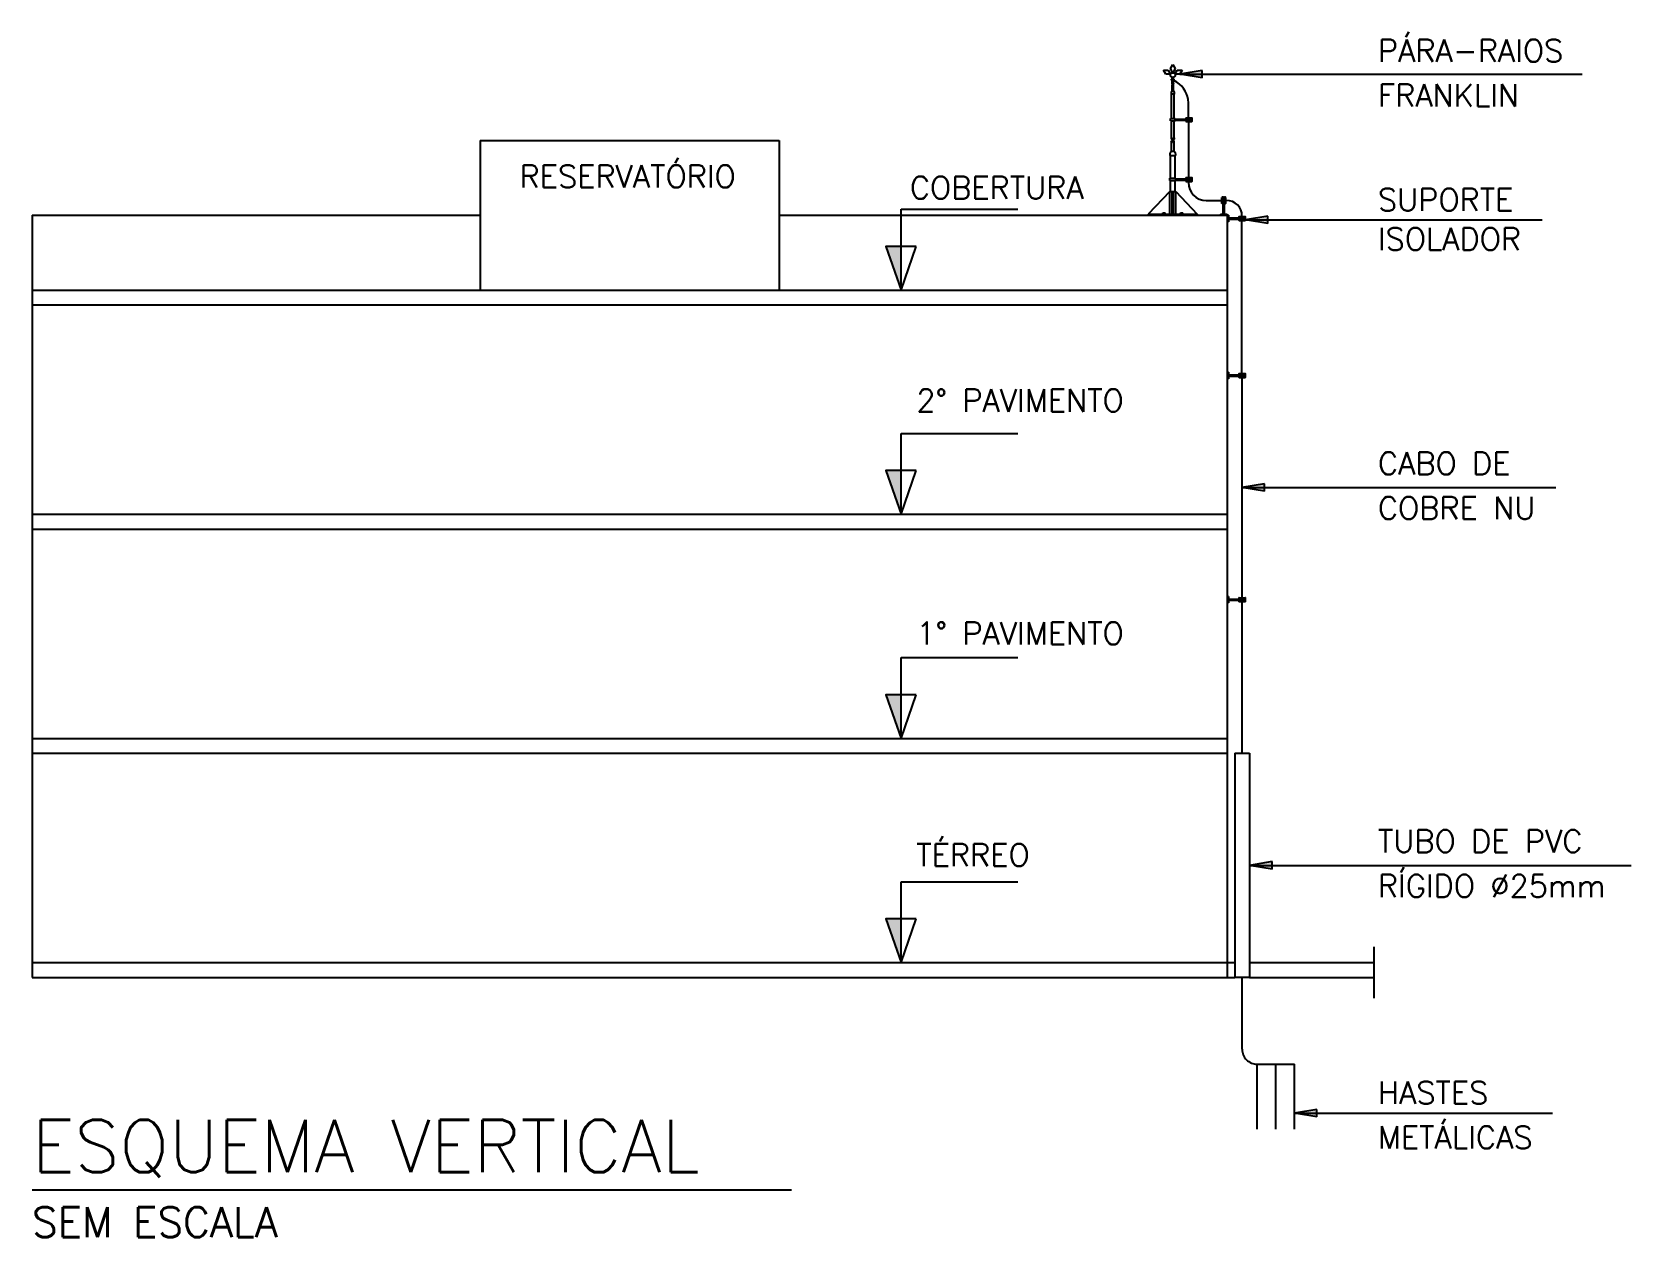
# Model space of a CAD drawing. Header units: millimetres. Extents: x -6490.6 to -6479.9, y -903.5 to -895.4.
import ezdxf
from ezdxf.enums import TextEntityAlignment as Align

# ---------------------------------------------------------------- set-up
doc = ezdxf.new("R2010")
doc.units = ezdxf.units.MM
for name, color, linetype in [('100-Chamadas', 1, 'Continuous'), ('100-txt_r60', 1, 'Continuous'), ('ATE_TXT_R140', 5, 'Continuous'), ('ATE_TXT_R80', 2, 'Continuous'), ('AUX_01', 1, 'Continuous'), ('AUX_02', 2, 'Continuous'), ('AUX_03', 3, 'Continuous'), ('Ltype_interrupção', 1, 'INTERRUP'), ('Ltype_para-raio', 4, 'PRAIO'), ('PARA_RAIO_SIMB_DIVERSOS', 7, 'Continuous')]:
    doc.layers.add(name, color=color, linetype=linetype)
doc.styles.add('r140', font='romans.shx')
doc.styles.add('R60', font='romans.shx')
doc.styles.add('r80', font='romans.shx')
doc.linetypes.add('INTERRUP', pattern='A,0.6,-0.04,[1,INTERRUP.shx,S=0.1,R=0,X=0,Y=0],-0.04', length=0.68)
doc.linetypes.add('PRAIO', pattern='A,0.5,-0.15,["/",Standard,S=0.15,R=0,X=-0.1,Y=-0.075],-0.05', length=0.7)

# ---------------------------------------------------------------- blocks, each defined once
blk = doc.blocks.new('apo_closed')
blk.add_hatch(color=256).paths.add_polyline_path([(0.15, -0.025), (0.15, 0.025), (0, 0)])
for p, q in [((0.15, 0.025), (0, 0)), ((0.15, -0.025), (0, 0)), ((0.15, -0.025), (0.15, 0.025))]:
    blk.add_line(p, q)

msp = doc.modelspace()

# ---------------------------------------------------------------- linework, layer by layer
at = {"layer": '100-Chamadas'}
for p, q in [((-6482.875, -895.707), (-6480.181, -895.707)), ((-6482.435, -896.682), (-6480.448, -896.682)), ((-6482.458, -898.473), (-6480.357, -898.473)), ((-6482.407, -901.001), (-6479.854, -901.001)), ((-6482.107, -902.659), (-6480.38, -902.659))]:
    msp.add_line(p, q, dxfattribs=at)
at = {"layer": 'AUX_01'}
for p, q in [((-6482.937, -895.669), (-6482.921, -895.641)), ((-6482.921, -895.641), (-6482.905, -895.669)), ((-6482.968, -895.707), (-6482.984, -895.679)), ((-6482.984, -895.679), (-6482.952, -895.679)), ((-6482.936, -895.707), (-6482.968, -895.707)), ((-6482.952, -895.679), (-6482.936, -895.707)), ((-6482.921, -895.697), (-6482.937, -895.669)), ((-6482.931, -895.739), (-6482.911, -895.739)), ((-6482.931, -895.747), (-6482.931, -895.739)), ((-6482.931, -895.747), (-6482.911, -895.747)), ((-6482.926, -895.739), (-6482.926, -895.728)), ((-6482.926, -895.771), (-6482.926, -895.747)), ((-6482.905, -895.669), (-6482.921, -895.697)), ((-6482.916, -895.739), (-6482.916, -895.728)), ((-6482.916, -895.771), (-6482.916, -895.747)), ((-6482.911, -895.747), (-6482.911, -895.739)), ((-6482.907, -895.707), (-6482.891, -895.679)), ((-6482.875, -895.707), (-6482.907, -895.707)), ((-6482.891, -895.679), (-6482.859, -895.679)), ((-6482.859, -895.679), (-6482.875, -895.707)), ((-6482.931, -895.839), (-6482.911, -895.839)), ((-6482.931, -896.003), (-6482.931, -895.839)), ((-6482.926, -895.819), (-6482.926, -895.783)), ((-6482.926, -895.819), (-6482.916, -895.819)), ((-6482.916, -895.819), (-6482.916, -895.783)), ((-6482.911, -896.003), (-6482.911, -895.839)), ((-6482.937, -896.019), (-6482.937, -896.003)), ((-6482.937, -896.003), (-6482.905, -896.003)), ((-6482.937, -896.019), (-6482.905, -896.019)), ((-6482.931, -896.139), (-6482.931, -896.019)), ((-6482.911, -896.139), (-6482.911, -896.019)), ((-6482.905, -896.019), (-6482.905, -896.003)), ((-6482.905, -896.007), (-6482.793, -896.007)), ((-6482.905, -896.015), (-6482.793, -896.015)), ((-6482.833, -895.999), (-6482.793, -895.999)), ((-6482.833, -896.007), (-6482.793, -896.007)), ((-6482.833, -896.016), (-6482.793, -896.016)), ((-6482.833, -896.024), (-6482.793, -896.024)), ((-6482.931, -896.223), (-6482.931, -896.159)), ((-6482.911, -896.223), (-6482.911, -896.159)), ((-6482.941, -896.251), (-6482.901, -896.251)), ((-6482.937, -896.403), (-6482.937, -896.251)), ((-6482.931, -896.223), (-6482.911, -896.223)), ((-6482.905, -896.403), (-6482.905, -896.251)), ((-6482.941, -896.491), (-6483.085, -896.643)), ((-6482.941, -896.419), (-6482.941, -896.403)), ((-6482.941, -896.403), (-6482.901, -896.403)), ((-6482.941, -896.419), (-6482.901, -896.419)), ((-6482.941, -896.643), (-6482.941, -896.491)), ((-6482.941, -896.491), (-6482.901, -896.491)), ((-6482.937, -896.491), (-6482.937, -896.419)), ((-6482.925, -896.643), (-6482.925, -896.491)), ((-6482.917, -896.643), (-6482.917, -896.491)), ((-6482.905, -896.491), (-6482.905, -896.419)), ((-6482.901, -896.419), (-6482.901, -896.403)), ((-6482.901, -896.407), (-6482.793, -896.407)), ((-6482.901, -896.415), (-6482.793, -896.415)), ((-6482.901, -896.643), (-6482.901, -896.491)), ((-6482.901, -896.491), (-6482.757, -896.643)), ((-6482.833, -896.398), (-6482.793, -896.398)), ((-6482.833, -896.406), (-6482.793, -896.406)), ((-6482.833, -896.416), (-6482.793, -896.416)), ((-6482.833, -896.424), (-6482.793, -896.424)), ((-6482.592, -896.571), (-6482.592, -896.531)), ((-6482.584, -896.571), (-6482.584, -896.531)), ((-6482.583, -896.643), (-6482.583, -896.531)), ((-6482.575, -896.571), (-6482.575, -896.531)), ((-6482.575, -896.643), (-6482.575, -896.531)), ((-6482.567, -896.571), (-6482.567, -896.531)), ((-6482.562, -896.551), (-6482.567, -896.551)), ((-6483.085, -896.643), (-6482.757, -896.643)), ((-6483.085, -896.643), (-6483.085, -896.651)), ((-6482.989, -896.643), (-6482.989, -896.635)), ((-6482.989, -896.635), (-6482.973, -896.635)), ((-6482.973, -896.643), (-6482.973, -896.635)), ((-6482.869, -896.643), (-6482.869, -896.635)), ((-6482.869, -896.635), (-6482.853, -896.635)), ((-6482.853, -896.643), (-6482.853, -896.635)), ((-6482.757, -896.643), (-6482.757, -896.651)), ((-6482.601, -896.643), (-6482.557, -896.643)), ((-6482.601, -896.643), (-6482.601, -896.651)), ((-6482.557, -896.643), (-6482.557, -896.651)), ((-6482.549, -896.651), (-6482.557, -896.651)), ((-6482.549, -896.695), (-6482.557, -896.695)), ((-6482.549, -896.651), (-6482.549, -896.695)), ((-6482.549, -896.669), (-6482.437, -896.669)), ((-6482.549, -896.677), (-6482.437, -896.677)), ((-6482.477, -896.66), (-6482.437, -896.66)), ((-6482.477, -896.668), (-6482.437, -896.668)), ((-6482.477, -896.678), (-6482.437, -896.678)), ((-6482.477, -896.686), (-6482.437, -896.686)), ((-6482.458, -896.655), (-6482.458, -896.66)), ((-6482.549, -897.701), (-6482.557, -897.701)), ((-6482.549, -897.745), (-6482.557, -897.745)), ((-6482.549, -897.701), (-6482.549, -897.745)), ((-6482.549, -897.719), (-6482.437, -897.719)), ((-6482.549, -897.727), (-6482.437, -897.727)), ((-6482.477, -897.71), (-6482.437, -897.71)), ((-6482.477, -897.718), (-6482.437, -897.718)), ((-6482.477, -897.728), (-6482.437, -897.728)), ((-6482.477, -897.736), (-6482.437, -897.736)), ((-6482.458, -897.705), (-6482.458, -897.71)), ((-6482.549, -899.201), (-6482.557, -899.201)), ((-6482.549, -899.245), (-6482.557, -899.245)), ((-6482.549, -899.201), (-6482.549, -899.245)), ((-6482.549, -899.219), (-6482.437, -899.219)), ((-6482.549, -899.227), (-6482.437, -899.227)), ((-6482.477, -899.21), (-6482.437, -899.21)), ((-6482.477, -899.218), (-6482.437, -899.218)), ((-6482.477, -899.228), (-6482.437, -899.228)), ((-6482.477, -899.236), (-6482.437, -899.236))]:
    msp.add_line(p, q, dxfattribs=at)
at = {"layer": 'AUX_01', "ltscale": 0.5}
msp.add_line((-6482.817, -896.424), (-6482.817, -896.432), dxfattribs=at)
at = {"layer": 'AUX_01'}
for centre, radius in [((-6482.921, -895.713), 0.016), ((-6482.924, -895.783), 0.00287), ((-6482.919, -895.771), 0.00287), ((-6482.926, -896.159), 0.00515), ((-6482.916, -896.139), 0.00513)]:
    msp.add_circle(centre, radius, dxfattribs=at)
for centre, radius, start, end in [((-6482.919, -895.832), 0.0143, 119.7212, 212.2063), ((-6482.924, -895.773), 0.00273, 156.1553, 23.8447), ((-6482.919, -895.784), 0.00251, 4.8977, 184.8977), ((-6482.927, -895.833), 0.0175, 337.8358, 50.2367), ((-6482.83, -896.003), 0.00495, 126.0457, 233.9543), ((-6482.83, -896.02), 0.00495, 126.0457, 233.9543), ((-6482.796, -896.003), 0.00495, 306.0457, 53.9543), ((-6482.796, -896.011), 0.00495, 306.0457, 53.9543), ((-6482.796, -896.02), 0.00495, 306.0457, 53.9543), ((-6482.926, -896.139), 0.005, 179.9894, 3.9263), ((-6482.916, -896.158), 0.00509, 344.9719, 190.7935), ((-6482.911, -896.247), 0.0308, 130.7591, 189.1653), ((-6482.931, -896.246), 0.0304, 350.3395, 48.9681), ((-6482.83, -896.402), 0.00495, 126.0457, 233.9543), ((-6482.83, -896.42), 0.00495, 126.0457, 233.9543), ((-6482.796, -896.402), 0.00495, 306.0457, 53.9543), ((-6482.796, -896.411), 0.00495, 306.0457, 53.9543), ((-6482.796, -896.42), 0.00495, 306.0457, 53.9543), ((-6482.588, -896.534), 0.00495, 36.0457, 143.9543), ((-6482.588, -896.568), 0.00495, 216.0457, 323.9543), ((-6482.579, -896.534), 0.00495, 36.0457, 143.9543), ((-6482.571, -896.534), 0.00495, 36.0457, 143.9543), ((-6482.571, -896.568), 0.00495, 216.0457, 323.9543), ((-6482.474, -896.664), 0.00495, 126.0457, 233.9543), ((-6482.474, -896.682), 0.00495, 126.0457, 233.9543), ((-6482.44, -896.664), 0.00495, 306.0457, 53.9543), ((-6482.44, -896.673), 0.00495, 306.0457, 53.9543), ((-6482.44, -896.682), 0.00495, 306.0457, 53.9543), ((-6482.474, -897.714), 0.00495, 126.0457, 233.9543), ((-6482.474, -897.732), 0.00495, 126.0457, 233.9543), ((-6482.44, -897.714), 0.00495, 306.0457, 53.9543), ((-6482.44, -897.723), 0.00495, 306.0457, 53.9543), ((-6482.44, -897.732), 0.00495, 306.0457, 53.9543), ((-6482.474, -899.214), 0.00495, 126.0457, 233.9543), ((-6482.474, -899.232), 0.00495, 126.0457, 233.9543), ((-6482.44, -899.214), 0.00495, 306.0457, 53.9543), ((-6482.44, -899.223), 0.00495, 306.0457, 53.9543), ((-6482.44, -899.232), 0.00495, 306.0457, 53.9543)]:
    msp.add_arc(centre, radius, start, end, dxfattribs=at)
for points in [[(-6484.74, -897.151), (-6484.74, -896.859), (-6484.841, -896.859)], [(-6484.74, -898.651), (-6484.74, -898.359), (-6484.841, -898.359)], [(-6484.74, -900.151), (-6484.74, -899.859), (-6484.841, -899.859)], [(-6484.74, -901.651), (-6484.74, -901.359), (-6484.841, -901.359)]]:
    msp.add_solid(points, dxfattribs=at)
at = {"layer": 'AUX_02'}
for p, q in [((-6487.557, -896.151), (-6485.557, -896.151)), ((-6487.557, -896.151), (-6487.557, -897.151)), ((-6485.557, -896.151), (-6485.557, -897.151)), ((-6484.74, -897.151), (-6484.74, -896.611)), ((-6484.74, -896.611), (-6483.958, -896.611)), ((-6490.557, -896.651), (-6490.557, -901.751)), ((-6490.557, -896.651), (-6487.557, -896.651)), ((-6485.557, -896.651), (-6482.557, -896.651)), ((-6482.557, -896.651), (-6482.557, -901.751)), ((-6490.557, -897.151), (-6482.557, -897.151)), ((-6490.557, -897.251), (-6482.557, -897.251)), ((-6484.74, -898.651), (-6484.74, -898.111)), ((-6484.74, -898.111), (-6483.958, -898.111)), ((-6490.557, -898.651), (-6482.557, -898.651)), ((-6490.557, -898.751), (-6482.557, -898.751)), ((-6484.74, -900.151), (-6484.74, -899.611)), ((-6484.74, -899.611), (-6483.958, -899.611)), ((-6490.557, -900.151), (-6482.557, -900.151)), ((-6490.557, -900.251), (-6482.557, -900.251)), ((-6484.74, -901.651), (-6484.74, -901.111)), ((-6484.74, -901.111), (-6483.958, -901.111)), ((-6490.557, -901.651), (-6482.507, -901.651)), ((-6482.407, -901.651), (-6481.575, -901.651)), ((-6490.557, -901.751), (-6482.507, -901.751)), ((-6482.407, -901.751), (-6481.575, -901.751))]:
    msp.add_line(p, q, dxfattribs=at)
for points in [[(-6484.638, -896.859), (-6484.841, -896.859), (-6484.74, -897.151)], [(-6484.638, -898.359), (-6484.841, -898.359), (-6484.74, -898.651)], [(-6484.638, -899.859), (-6484.841, -899.859), (-6484.74, -900.151)], [(-6484.638, -901.359), (-6484.841, -901.359), (-6484.74, -901.651)]]:
    msp.add_lwpolyline(points, close=True, dxfattribs=at)
at = {"layer": 'AUX_03'}
for p, q in [((-6482.507, -900.251), (-6482.507, -901.751)), ((-6482.507, -900.251), (-6482.407, -900.251)), ((-6482.407, -900.251), (-6482.407, -901.751)), ((-6490.557, -903.171), (-6485.474, -903.171))]:
    msp.add_line(p, q, dxfattribs=at)
at = {"layer": 'Ltype_interrupção'}
msp.add_line((-6481.575, -901.547), (-6481.575, -901.889), dxfattribs=at)
at = {"layer": 'Ltype_para-raio', "ltscale": 0.5}
for p, q in [((-6482.817, -896.024), (-6482.817, -896.398)), ((-6482.697, -896.552), (-6482.592, -896.552)), ((-6482.458, -897.71), (-6482.458, -896.686)), ((-6482.458, -897.736), (-6482.458, -899.21)), ((-6482.457, -900.251), (-6482.457, -899.236)), ((-6482.457, -902.231), (-6482.457, -901.751)), ((-6482.357, -902.767), (-6482.357, -902.331)), ((-6482.357, -902.331), (-6482.107, -902.331)), ((-6482.232, -902.767), (-6482.232, -902.331)), ((-6482.107, -902.767), (-6482.107, -902.331))]:
    msp.add_line(p, q, dxfattribs=at)
msp.add_lwpolyline([(-6482.817, -895.999), (-6482.817, -895.898, 0.26248), (-6482.894, -895.761), (-6482.916, -895.747)], format="xyb", dxfattribs=at)
for centre, radius, start, end in [((-6482.697, -896.432), 0.12, 180, 270), ((-6482.562, -896.655), 0.104, 359.8059, 89.8059), ((-6482.357, -902.231), 0.1, 179.9922, 270)]:
    msp.add_arc(centre, radius, start, end, dxfattribs=at)
at = {"layer": 'PARA_RAIO_SIMB_DIVERSOS'}
msp.add_line((-6482.407, -901.751), (-6482.507, -901.751), dxfattribs=at)

# ---------------------------------------------------------------- block references
at = {"layer": '100-Chamadas'}
for p in [(-6482.875, -895.707), (-6482.435, -896.682), (-6482.458, -898.473), (-6482.407, -901.001), (-6482.107, -902.659)]:
    msp.add_blockref('apo_closed', p, dxfattribs=at)

# ---------------------------------------------------------------- texts
at = {"layer": '100-txt_r60', "style": 'R60'}
for s, p in [('PÁRA-RAIOS', (-6481.548, -895.624)), ('FRANKLIN', (-6481.548, -895.923)), ('COBERTURA', (-6484.681, -896.541)), ('SUPORTE', (-6481.548, -896.622)), ('ISOLADOR', (-6481.548, -896.884)), ('2%%D PAVIMENTO', (-6484.638, -897.965)), ('CABO DE', (-6481.548, -898.386)), ('COBRE NU', (-6481.548, -898.685)), ('1%%D PAVIMENTO', (-6484.638, -899.523)), ('TUBO DE PVC', (-6481.548, -900.914)), ('TÉRREO', (-6484.638, -901.006)), ('RÍGIDO %%c25mm', (-6481.548, -901.213)), ('HASTES', (-6481.548, -902.597)), ('METÁLICAS', (-6481.548, -902.896))]:
    msp.add_text(s, height=0.15, dxfattribs=at).set_placement(p)
msp.add_text('RESERVATÓRIO', height=0.15, dxfattribs=at).set_placement((-6486.57, -896.466), align=Align.CENTER)
at = {"layer": 'ATE_TXT_R140', "style": 'r140'}
msp.add_text('ESQUEMA VERTICAL', height=0.35, dxfattribs=at).set_placement((-6490.557, -903.054))
at = {"layer": 'ATE_TXT_R80', "style": 'r80'}
msp.add_text('SEM ESCALA', height=0.2, dxfattribs=at).set_placement((-6490.557, -903.488))

doc.saveas('drawing.dxf')
